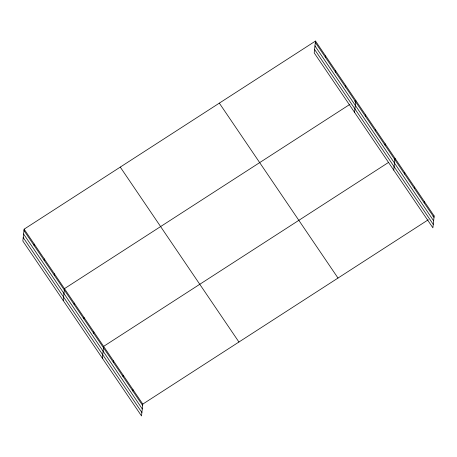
<?xml version="1.0" encoding="UTF-8"?>
<svg xmlns="http://www.w3.org/2000/svg" width="457" height="457" viewBox="0 0 457 457"><rect width="100%" height="100%" fill="white"/><g stroke="black" fill="none" stroke-linecap="round" stroke-linejoin="round"><path stroke-width="0.69" d="M24.118 229.174L22.85 241.022L141.521 415.939L142.79 404.097L24.118 229.174L315.479 41.061L434.15 215.978L432.882 227.826L314.21 52.903L315.479 41.061M34.058 245.426L34.201 244.044M44.14 260.296L44.289 258.913M54.229 275.16L54.377 273.783M63.197 300.495L64.466 288.647L349.891 104.367M74.108 304.459L74.257 303.077M83.899 318.895L84.048 317.512M93.691 333.324L93.839 331.942M102.362 358.214L103.625 346.372L388.461 162.469M113.267 362.184L113.416 360.802M123.059 376.614L123.207 375.231M132.85 391.043L132.998 389.667M325.418 57.314L325.561 55.931M335.501 72.177L335.649 70.795M345.589 87.047L345.738 85.665M354.558 112.376L355.826 100.534L354.638 101.3M365.469 116.346L365.617 114.964M375.26 130.776L375.408 129.394M385.051 145.206L385.2 143.824M393.723 170.101L394.985 158.259M404.628 174.071L404.776 172.689M414.419 188.501L414.568 187.119M424.21 202.931L424.359 201.548M142.79 404.097L428.215 219.811M432.962 216.749L434.15 215.978M315.33 42.444L434.001 217.361M314.959 45.894L433.636 220.817M314.582 49.453L433.253 224.37M219.326 103.139L338.003 278.056M120.265 167.096L238.937 342.019M23.97 230.557L142.641 405.479M23.598 234.013L142.27 408.929M23.221 237.566L141.893 412.488"/></g></svg>
